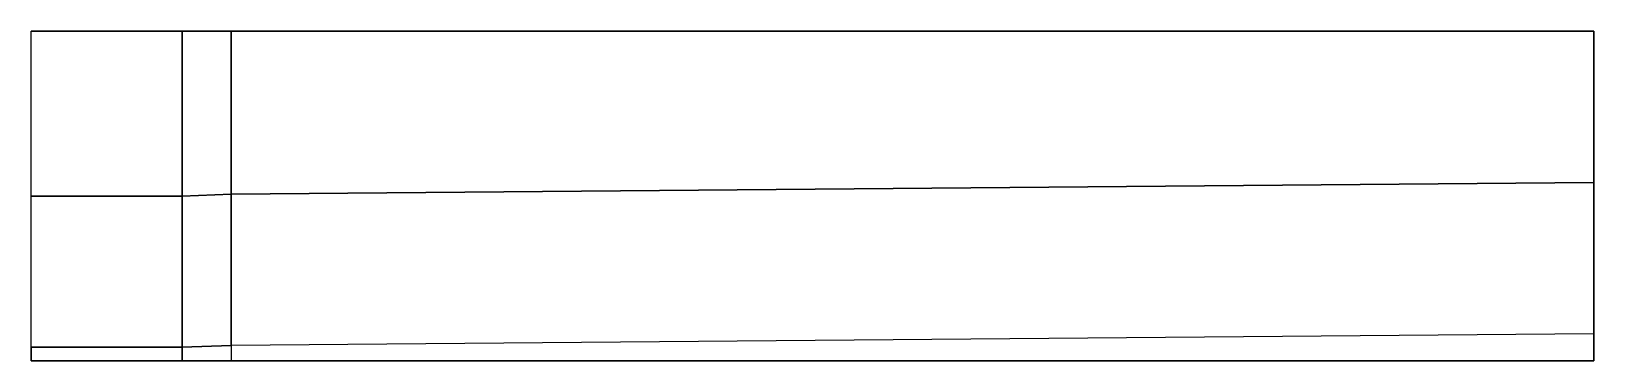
# Model space of a CAD drawing. Header units: metres. Extents: x 10 to 24.5, y 9.9 to 12.9.
import ezdxf

# ---------------------------------------------------------------- set-up
doc = ezdxf.new("R2010")
doc.units = ezdxf.units.M
for name, color, linetype in [('bulkhead_03', 31, 'Continuous'), ('floor_middle_b', 40, 'Continuous'), ('middle', 2, 'Continuous'), ('side_b', 6, 'Continuous')]:
    doc.layers.add(name, color=color, linetype=linetype)

msp = doc.modelspace()

# ---------------------------------------------------------------- linework, layer by layer
at = {"layer": 'bulkhead_03'}
for p, q in [((24.482, 9.875, 8.552), (24.482, 9.875, 9.311)), ((24.482, 9.875, 9.311), (24.482, 9.875, 10.07)), ((24.482, 9.875, 10.07), (24.482, 9.875, 10.42))]:
    msp.add_line(p, q, dxfattribs=at)
at = {"layer": 'floor_middle_b', "extrusion": (0, -1, -3e-16)}
for p, q in [((24.482, 11.525, 8.552), (11.852, 11.416, 9.815)), ((11.4, 11.4, 9.86), (10, 11.4, 10)), ((11.852, 11.416, 9.815), (11.4, 11.4, 9.86)), ((11.4, 10, 9.86), (10, 10, 10)), ((10, 10, 10), (10, 9.875, 10)), ((11.852, 10.016, 9.815), (11.4, 10, 9.86)), ((11.4, 10, 9.86), (11.4, 9.875, 9.86)), ((24.482, 10.125, 8.552), (11.852, 10.016, 9.815)), ((11.852, 10.016, 9.815), (11.852, 9.875, 9.815))]:
    msp.add_line(p, q, dxfattribs=at)
at = {"layer": 'floor_middle_b', "extrusion": (-1, 0, 0)}
for points, elevation in [([(-10, 10), (-12.925, 10)], -10), ([(-10, 9.86), (-12.925, 9.86)], -11.4), ([(-10.016, 9.815), (-12.925, 9.815)], -11.852), ([(-10.125, 8.552), (-12.925, 8.552)], -24.482)]:
    msp.add_lwpolyline(points, dxfattribs=dict(at, elevation=elevation))
at = {"layer": 'floor_middle_b'}
for points in [[(11.4, 11.4, 9.86), (10, 11.4, 10), (10, 12.925, 10), (11.4, 12.925, 9.86)], [(11.852, 11.416, 9.815), (11.4, 11.4, 9.86), (11.4, 12.925, 9.86), (11.852, 12.925, 9.815)], [(24.482, 11.525, 8.552), (11.852, 11.416, 9.815), (11.852, 12.925, 9.815), (24.482, 12.925, 8.552)], [(24.482, 11.525, 8.552), (24.482, 10.125, 8.552), (11.852, 10.016, 9.815), (11.852, 11.416, 9.815)], [(11.4, 10, 9.86), (10, 10, 10), (10, 11.4, 10), (11.4, 11.4, 9.86)], [(11.852, 10.016, 9.815), (11.4, 10, 9.86), (11.4, 11.4, 9.86), (11.852, 11.416, 9.815)], [(11.4, 9.875, 9.86), (10, 9.875, 10), (10, 10, 10), (11.4, 10, 9.86)], [(11.852, 9.875, 9.815), (11.4, 9.875, 9.86), (11.4, 10, 9.86), (11.852, 10.016, 9.815)], [(24.482, 10.125, 8.552), (11.852, 10.016, 9.815), (11.852, 9.875, 9.815), (24.482, 9.875, 8.552)]]:
    msp.add_3dface(points, dxfattribs=at)
at = {"layer": 'middle', "extrusion": (0, -1, -3e-16)}
for p, q in [((11.4, 9.875, 9.86), (10, 9.875, 10)), ((11.44, 9.875, 10.264), (10, 9.875, 10.25)), ((11.44, 9.875, 10.264), (11.4, 9.875, 9.86)), ((11.852, 9.875, 9.815), (11.4, 9.875, 9.86)), ((11.4, 9.875, 9.86), (11.64, 9.875, 9.981)), ((11.897, 9.875, 10.27), (11.44, 9.875, 10.264)), ((11.44, 9.875, 10.264), (11.654, 9.875, 10.124)), ((11.654, 9.875, 10.124), (11.64, 9.875, 9.981)), ((11.867, 9.875, 9.966), (11.64, 9.875, 9.981)), ((11.882, 9.875, 10.118), (11.654, 9.875, 10.124)), ((11.897, 9.875, 10.27), (11.852, 9.875, 9.815)), ((11.867, 9.875, 9.966), (24.482, 9.875, 9.311)), ((11.882, 9.875, 10.118), (24.482, 9.875, 10.07)), ((24.482, 9.875, 10.07), (24.482, 9.875, 10.42)), ((24.482, 9.875, 9.311), (24.482, 9.875, 10.07))]:
    msp.add_line(p, q, dxfattribs=at)
at = {"layer": 'middle', "extrusion": (0, -1, -1e-16)}
for p, q in [((24.482, 9.875, 8.552), (11.852, 9.875, 9.815)), ((11.897, 9.875, 10.27), (24.482, 9.875, 10.42)), ((24.482, 9.875, 9.311), (24.482, 9.875, 8.552))]:
    msp.add_line(p, q, dxfattribs=at)
at = {"layer": 'middle', "extrusion": (0, -1e-16, -1), "elevation": -8.552}
msp.add_lwpolyline([(-24.482, 10.125), (-24.482, 9.875)], dxfattribs=at)
at = {"layer": 'middle', "extrusion": (0, -1, -5e-16), "elevation": -9.875}
msp.add_lwpolyline([(10, 10), (10, 10.25)], dxfattribs=at)
at = {"layer": 'middle'}
for points in [[(10, 9.875, 10), (11.4, 9.875, 9.86), (11.44, 9.875, 10.264), (10, 9.875, 10.25)], [(11.4, 9.875, 9.86), (11.64, 9.875, 9.981), (11.654, 9.875, 10.124), (11.44, 9.875, 10.264)], [(11.4, 9.875, 9.86), (11.852, 9.875, 9.815), (11.867, 9.875, 9.966), (11.64, 9.875, 9.981)], [(11.44, 9.875, 10.264), (11.654, 9.875, 10.124), (11.882, 9.875, 10.118), (11.897, 9.875, 10.27)], [(11.64, 9.875, 9.981), (11.867, 9.875, 9.966), (11.882, 9.875, 10.118), (11.654, 9.875, 10.124)], [(11.852, 9.875, 9.815), (24.482, 9.875, 8.552), (24.482, 9.875, 9.311), (11.867, 9.875, 9.966)], [(11.867, 9.875, 9.966), (24.482, 9.875, 9.311), (24.482, 9.875, 10.07), (11.882, 9.875, 10.118)], [(11.882, 9.875, 10.118), (24.482, 9.875, 10.07), (24.482, 9.875, 10.42), (11.897, 9.875, 10.27)]]:
    msp.add_3dface(points, dxfattribs=at)
at = {"layer": 'side_b', "extrusion": (0, -1, -3e-16)}
for p, q in [((11.44, 12.925, 10.264), (10, 12.925, 10.25)), ((11.4, 12.925, 9.86), (10, 12.925, 10)), ((11.4, 12.925, 9.86), (11.44, 12.925, 10.264)), ((11.4, 12.925, 9.86), (11.64, 12.925, 9.981)), ((11.852, 12.925, 9.815), (11.4, 12.925, 9.86)), ((11.44, 12.925, 10.264), (11.654, 12.925, 10.124)), ((11.897, 12.925, 10.27), (11.44, 12.925, 10.264)), ((11.64, 12.925, 9.981), (11.654, 12.925, 10.124)), ((11.64, 12.925, 9.981), (11.867, 12.925, 9.966)), ((11.654, 12.925, 10.124), (11.882, 12.925, 10.118)), ((11.867, 12.925, 9.966), (11.852, 12.925, 9.815)), ((11.882, 12.925, 10.118), (11.867, 12.925, 9.966)), ((11.867, 12.925, 9.966), (24.47, 12.925, 9.31)), ((11.897, 12.925, 10.27), (11.882, 12.925, 10.118)), ((24.457, 12.925, 10.069), (11.882, 12.925, 10.118)), ((24.482, 12.925, 10.419), (11.897, 12.925, 10.27)), ((24.457, 12.925, 10.069), (24.482, 12.925, 10.419)), ((24.482, 12.925, 8.552), (24.47, 12.925, 9.31)), ((24.47, 12.925, 9.31), (24.47, 12.925, 10.069))]:
    msp.add_line(p, q, dxfattribs=at)
at = {"layer": 'side_b', "extrusion": (0, -1, -5e-16), "elevation": -12.925}
msp.add_lwpolyline([(10, 10), (10, 10.25)], dxfattribs=at)
at = {"layer": 'side_b'}
for points in [[(10, 12.925, 10.25), (10, 12.925, 10), (11.4, 12.925, 9.86), (11.44, 12.925, 10.264)], [(11.654, 12.925, 10.124), (11.44, 12.925, 10.264), (11.4, 12.925, 9.86), (11.64, 12.925, 9.981)], [(11.64, 12.925, 9.981), (11.4, 12.925, 9.86), (11.852, 12.925, 9.815), (11.867, 12.925, 9.966)], [(11.897, 12.925, 10.27), (11.44, 12.925, 10.264), (11.654, 12.925, 10.124), (11.882, 12.925, 10.118)], [(11.654, 12.925, 10.124), (11.64, 12.925, 9.981), (11.867, 12.925, 9.966), (11.882, 12.925, 10.118)], [(24.482, 12.925, 8.552), (24.47, 12.925, 9.31), (11.867, 12.925, 9.966), (11.852, 12.925, 9.815)], [(24.457, 12.925, 10.069), (11.882, 12.925, 10.118), (11.867, 12.925, 9.966), (24.47, 12.925, 9.31)], [(24.482, 12.925, 10.419), (11.897, 12.925, 10.27), (11.882, 12.925, 10.118), (24.457, 12.925, 10.069)]]:
    msp.add_3dface(points, dxfattribs=at)

doc.saveas('drawing.dxf')
